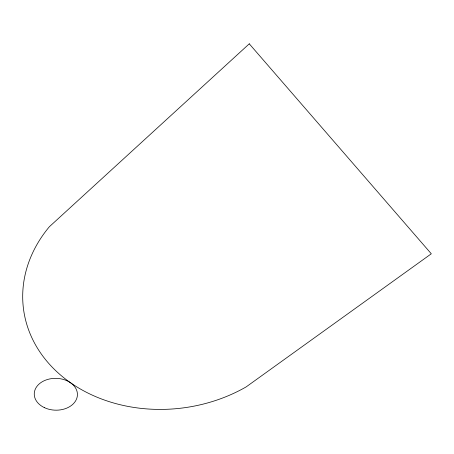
<?xml version="1.0" encoding="UTF-8"?>
<svg xmlns="http://www.w3.org/2000/svg" width="454" height="454" viewBox="0 0 454 454"><rect width="100%" height="100%" fill="white"/><g stroke="black" fill="none" stroke-linecap="round" stroke-linejoin="round"><path stroke-width="0.68" d="M249.269 43.822L49.344 226.756A145.155 118.46 -7.2 0 0 62.987 377.07A145.155 118.46 -7.2 0 0 246.17 386.893L431.3 253.786L249.269 43.822M44.344 407.613A21.593 15.918 1.4 0 0 77.418 395.105A21.593 15.918 1.4 0 0 45.769 380.072A21.593 15.918 1.4 0 0 44.344 407.613"/></g></svg>
